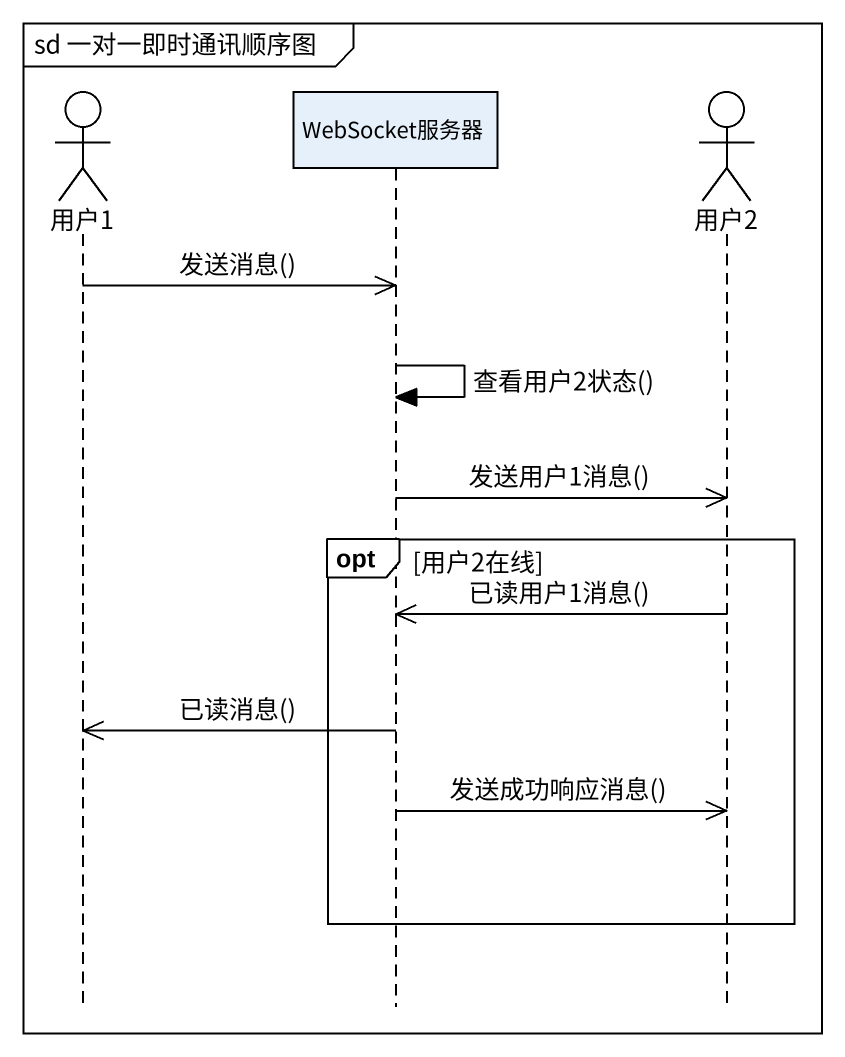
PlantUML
@startuml
mainframe sd 一对一即时通讯顺序图
hide footbox
actor 用户1
participant WebSocket服务器
actor 用户2

用户1 ->> WebSocket服务器 : 发送消息()
WebSocket服务器 -> WebSocket服务器 : 查看用户2状态()
WebSocket服务器 ->> 用户2 : 发送用户1消息()
opt 用户2在线
  用户2 ->> WebSocket服务器 : 已读用户1消息()
  WebSocket服务器 ->> 用户1 : 已读消息()
  WebSocket服务器 ->> 用户2 : 发送成功响应消息()
end
@enduml
